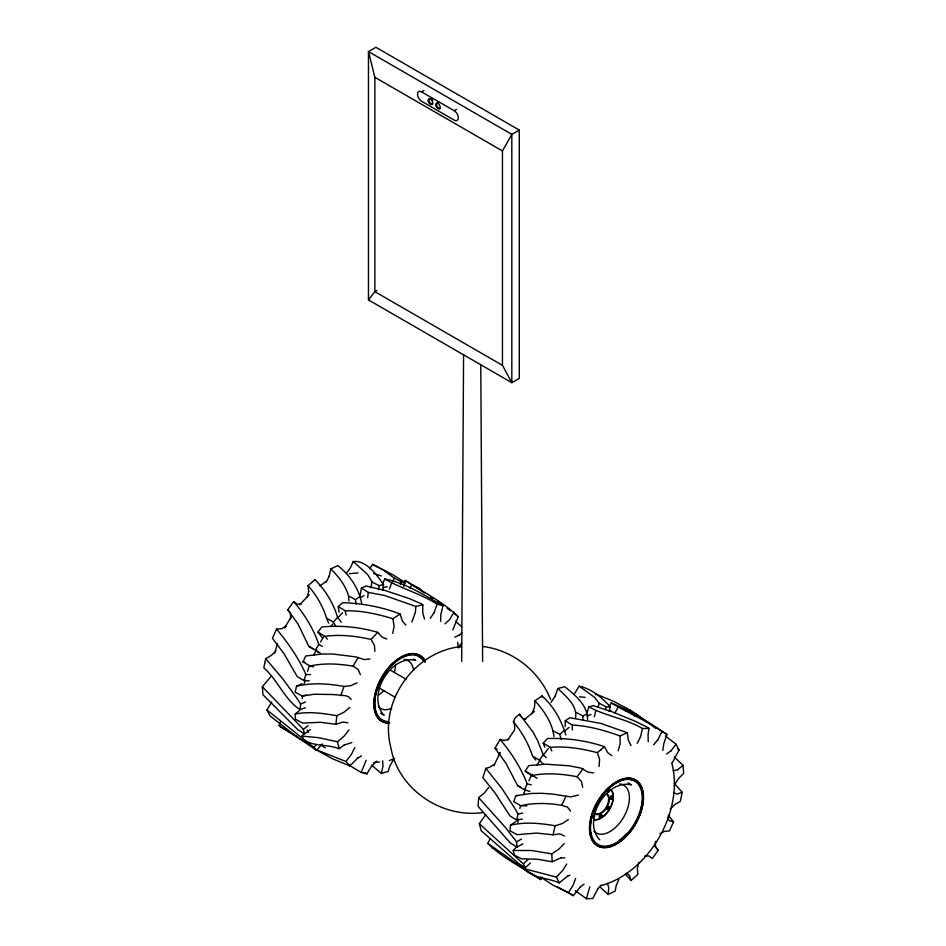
<?xml version="1.0" encoding="UTF-8"?>
<svg xmlns="http://www.w3.org/2000/svg" width="946" height="946" viewBox="0 0 946 946"><rect width="100%" height="100%" fill="white"/><g stroke="black" fill="none" stroke-linecap="round" stroke-linejoin="round"><path stroke-width="1.42" d="M360.19 595.14L361.431 588.057L368.301 592.409L384.774 595.542L415.838 606.469L415.365 612.452M461.672 661.49L463.587 354.49M361.431 588.057L366.067 586.012L384.454 590.304L408.802 598.404L420.781 603.548L422.815 604.778L422.803 613.055L424.494 619.051M555.16 696.185L557.88 688.487C565.743 696.232 577.545 705.468 575.594 717.801M582.831 720.143L582.902 715.933L575.948 712.291M561.38 687.576L564.679 686.69C574.766 694.719 587.856 705.326 587.584 719.433M565.129 726.516L565.294 720.734L569.941 717.73L600.769 723.406L627.281 732.689L628.38 740.375L630.982 745.543M565.294 720.734L572.212 725.05L572.342 729.969M308.692 591.593L308.089 585.669L311.553 582.606M374.888 651.321L374.427 645.326L371.092 639.461C356.015 636.079 340.383 634.187 324.986 636.351L317.927 632.165L321.817 626.973C340.536 625.176 359.681 627.021 377.714 632.342L381.959 637.072L386.867 639.011M367.651 597.754L368.301 592.409M290.635 618.743L290.481 613.481L287.821 609.756L293.638 601.632L297.115 604.116L301.277 604.033M655.365 841.408L655.578 846.753L658.18 850.288L652.362 858.412L648.885 855.929L644.782 855.988M488.656 787.58L484.21 793.15L478.652 797.62L478.037 806.311L510.296 842.945L516.93 847.108L522.972 843.808M382.823 590.434L383.508 584.557C377.076 575.31 368.301 562.716 356.441 561.463M662.803 750.438L663.938 743.048L667.001 734.486C649.311 722.685 630.958 710.813 611.187 702.913L609.094 706.638M361.668 603.371C358.818 588.436 349.724 575.002 337.828 565.578L330.804 568.924L329.184 576.256M349.784 707.407L344.013 712.208L336.8 715.72L335.996 724.293L320.41 722.295L302.649 723.063L295.459 719.244L295.176 714.053L299.22 710.73M305.392 707.75L300.095 709.666L300.603 704.013L297.269 698.727L282.842 678.944L265.66 658.664L271.147 655.507L275.854 650.836M553.918 736.591C552.523 722.945 543.95 710.73 534.963 700.738L542.011 695.937C553.694 706.213 561.356 720.273 565.826 735.018M600.497 887.419L608.172 894.467L608.739 887.726L607.427 883.292M516.102 821.341L510.473 825.184L509.929 830.813L517.131 834.691L536.583 833.071L553.079 834.798L560.044 833.911L564.537 836.051M366.208 760.217L361.159 772.444L348.447 764.841M514.541 730.087C515.842 722.366 509.918 720.793 519.567 714.242L532.835 731.849L537.706 740.753L543.252 754.825L546.28 757.734M586.827 713.532L588.909 706.768C605.558 716.217 625.72 718.487 642.488 728.538L640.395 737.312M588.909 706.768L593.379 705.728L611.435 711.546L635.334 721.301L647.076 727.119L649.027 728.455L648.057 734.687L648.27 741.794M346.484 573.311L350.682 567.293L353.225 561.534L367.663 574.541L372.062 581.991L370.938 587.773M378.483 589.665L379.062 585.621L383.508 584.557M415.353 612.464L411.841 622.007M599.102 766.461L599.587 759.26L597.352 752.673C582.015 748.676 566.11 745.98 550.217 747.364L543.205 743.13L547.474 738.53C566.701 737.88 586.165 740.493 604.376 746.678L607.639 752.578L611.944 755.7M308.715 591.333L307.214 597.352M264.774 663.146L265.66 658.664M594.301 716.737L595.732 711.132M575.653 878.361L573.181 885.066L568.451 892.669L552.819 885.101L540.923 877.249M452.791 629.977L458.219 616.662C442.953 601.703 423.146 592.113 405.326 580.466L403.67 582.831M609.39 790.217L608.373 791.968L607.793 791.636M300.095 709.666C284.533 699.614 277.817 680.044 263.816 667.793L264.762 663.158M674.368 783.43L682.184 792.251L680.34 801.38L674.853 804.538L670.146 809.197M568.369 819.614L562.267 823.576L555.101 825.775L553.079 834.798M485.866 768.353L482.85 777.636L495.136 793.091L509.989 815.96L516.634 820.005L517.935 814.092L515.038 808.688L501.995 788.597L485.866 768.353L489.59 767.312L494.439 764.273M302.022 683.71L296.5 686.24L295.164 692.141L302.353 696.079L314.356 694.222L333.075 694.541L345.751 695.712L348.814 696.966L351.179 699.437M371.565 765.148L381.321 773.355L383 766.035L382.645 760.809M382.551 584.049L384.738 579.011C401.411 588.672 420.639 593.639 437.076 604.175L434.037 612.807M384.738 579.011C405.479 582.913 424.612 595.412 442.988 605.688L440.848 614.415L440.647 621.534M598.179 706.946L599.161 703.256L594.384 697.178L579.118 686.181L574.423 693.856M605.487 709.618L606.209 706.875L610.359 706.863L609.378 710.552M389.362 589.074L391.514 583.375M274.683 653.225L277.474 643.848M672.405 762.582L679.027 750.048L675.988 744.171L665.381 735.964M303.903 680.552L305.972 674.533C298.534 658.002 288.163 642.937 276.528 629.102L272.448 638.278L283.942 653.58L297.245 676.567L303.903 680.552L309.259 680.824M357.056 682.787L350.919 685.649L344.001 686.441L340.808 695.629M578.526 795.125L570.556 796.899L552.499 794.037L541.526 793.292L530.99 793.493L515.83 795.704L513.749 801.7L520.915 805.696L526.851 805.909M292.243 733.54L284.096 728.633L284.356 727.9M611.187 702.913C627.837 712.776 645.811 720.426 661.904 731.4L658.038 739.654M305.487 742.267L280.785 727.06L278.999 725.558L280.489 721.833M575.298 890.683L586.414 898.7L589.784 886.863M392.886 581.778L394.257 578.136L383.899 570.391L372.641 564.395L369.531 568.865M400.335 584.462L401.352 581.766L394.257 578.136M403.706 586.425L405.077 582.795L403.244 581.376L393.181 574.943L372.641 564.395M392.72 633.382L394.08 626.418L392.921 618.731C377.454 614.037 361.455 610.395 345.195 610.809L338.23 606.528L342.759 602.661C362.306 603.382 381.912 606.918 400.146 614.037L402.346 620.931L405.81 625.117M600.237 816.717L601.479 815.18L601.893 815.771L600.651 817.309L599.516 816.303L600.651 817.309M618.128 750.817L620.15 743.887L620.068 735.929C604.612 730.478 588.684 725.795 572.212 725.05M615.113 712.882L617.927 707.265M354.809 747.6L351.474 754.269L345.929 761.471L316.011 749.67L332.353 758.704L349.866 765.917L357.955 757.852M329.291 575.96L326.122 582.228M271.739 701.944L266.973 709.985L270.012 715.874L296.063 736.248L316.532 750.403L322.184 743.899M640.513 736.981L637.143 743.355M638.94 862.338L637.308 868.452L637.911 874.364L631.065 880.466L625.353 874.092M489.981 839.019L487.781 843.383C502.988 858.4 522.89 867.884 540.674 879.579L542.33 877.214M668.172 815.156L673.552 821.767L669.472 830.943L664.648 831.274L659.859 833.804M497.608 743.733L495.042 748.18L505.862 763.138L517.746 785.854L524.439 789.768L527.194 783.844C520.844 767.596 511.313 752.697 500.067 739.394L497.608 743.722M565.98 796.213L561.711 805.283C548.242 803.095 534.277 802.575 520.915 805.696M313.564 666.871L310.111 665.972L302.968 661.904L305.747 655.992L321.877 654.041L332.957 654.029L356.015 656.914L364.104 659.551L370.004 659.007M674.191 785.357L678.258 778.948L683.662 773.284L683.036 765.302L674.202 756.895M454.092 612.109L449.728 619.476L444.987 623.852M491.908 847.923L492.251 847.226M485.83 814.471L479.326 823.682L481.183 830.718L518.621 863.521L525.278 867.789L530.399 863.024M284.592 627.978L291.262 616.674M493.918 765.669L500.257 752.484M363.997 773.107L366.882 773.852L371.364 766.461L376.697 761.081M625.507 710.907L626.796 708.329L613.647 701.341L596.134 694.116L595.649 694.742M459.165 647.549L461.601 643.055M618.85 879.508L616.142 885.823L615.196 891.12L608.172 894.467M270.615 676.828L262.338 686.749L262.964 694.742L297.848 729.697L304.482 733.919L310.383 729.603M566.76 864.017L562.645 870.521L556.414 877.096L523.812 868.57C532.787 878.408 547.71 877.675 559.275 882.878L567.647 876.114M555.314 695.878L551.057 702.393M434.19 612.5L430.312 618.317M368.467 299.917L374.853 291.664L374.853 77.3L368.467 51.592L511.821 134.367L511.821 382.681L502.456 365.333L502.456 150.958L511.821 134.367L519.271 130.075L519.271 378.388L511.821 382.681L368.467 299.917L368.467 51.592L375.905 47.3L519.271 130.075M531.971 713.781L534.525 707.194L534.963 700.738M349.003 729.91L344.202 736.035L337.462 741.77L318.554 737.679L301.963 736.083L303.808 739.926C314.285 746.725 327.718 744.1 339.141 748.712L344.037 745.105M607.06 808.097L607.651 807.08L609.177 807.293L608.798 809.102L607.06 808.097L608.006 809.315M607.793 808.511L608.373 807.506M320.233 653.107L315.467 650.103L318.826 644.451C313.386 628.688 304.541 614.191 293.638 601.632M358.215 657.494L353 666.161C338.869 663.702 324.206 662.921 310.111 665.972M532.586 775.968L525.302 771.25L528.684 765.61L545.665 764.179L568.96 765.787L580.879 768.069L588.223 772.184L593.662 772.894M675.988 744.171L670.903 750.958M557.064 886.603L573.359 895.637L580.371 886.934M393.382 759.673L389.882 765.941L388.12 771.558L384.691 772.433M507.742 739.973L514.34 730.312M597.931 888.672L592.775 898.499L586.414 898.7M658.215 739.358L653.615 744.75M409.784 587.986L412.03 584.805M543.323 764.285L539.397 760.028L543.252 754.825M583.091 768.743L577.084 776.761C562.409 773.899 547.19 772.646 532.409 775.377L525.302 771.25M301.963 736.083L304.222 733.221M597.706 888.98L601.159 885.007M612.417 796.922L611.707 796.851L610.986 798.708L612.417 797.88L611.695 796.497L612.417 797.88M564.218 843.607L558.85 849.165L551.778 853.871L531.676 850.513L513.24 850.489L514.317 855.078L521.506 858.838L537.576 859.264L552.228 861.747L561.084 857.797M461.861 632.768L459.378 635.073M316.532 750.403L313.954 747.411L316.496 744.478M634.447 715.897L636.138 713.934L648.767 722.945M517.131 846.363L513.24 850.489M336.031 626.76L333.359 621.983L337.616 617.371C333.37 603.158 325.318 590.103 314.935 579.567L311.624 582.535M377.714 632.342L371.092 639.461M299.646 604.79L309.259 594.644M524.912 719.149L534.455 711.25M527.844 859.595L523.398 863.935L525.278 867.789M683.036 765.302L677.667 769.748M600.935 749.658L604.376 746.678M580.466 886.863L584.049 884.179M671.116 750.734L666.575 753.986M593.319 818.042L594.336 816.28L593.757 815.949M561.285 739.465L559.701 734.392L564.206 730.513M308.089 725.665L303.37 729.319L304.482 733.919M597.352 752.673L600.923 749.67M286.141 626.228L281.352 628.771L276.528 629.102M319.914 585.929L326.571 581.069M459.602 634.908L454.825 637.119M400.146 614.037L392.921 618.731M330.804 568.924C338.526 576.516 345.503 585.361 348.542 595.921L355.448 599.587L360.083 596.571M521.483 839.055L516.622 841.905L516.93 847.108M344.037 745.093L351.853 742.563M357.671 758.053L361.455 755.913M508.853 739.169L504.301 740.493L500.067 739.394M421.585 91.892L454.234 110.729A5.759 3.323 60 0 1 458.302 117.777A5.759 3.323 60 0 1 454.234 120.13L421.585 101.281A5.759 3.323 60 0 1 417.517 94.233A5.759 3.323 60 0 1 421.585 91.892L423.974 90.509M454.234 110.729L456.611 109.358M376.839 290.517L374.853 291.664L502.456 365.333M677.632 769.76L673.15 770.73M682.184 792.251L677.064 794.084L673.741 792.831M567.754 876.067L569.906 875.121M335.996 724.293L342.937 722.035L347.927 722.815M305.475 702.062L300.603 704.013M627.281 732.689L620.068 735.929M582.902 715.933L587.513 713.852M389.326 760.608L394.577 758.373M384.62 772.468L381.321 773.355M302.353 696.079L306.492 694.979M522.689 813.087L517.935 814.092M607.273 808.901L608.798 809.102M557.88 688.487L561.309 687.6M422.815 604.778L415.838 606.469M461.246 646.52C414.23 651.427 378.696 701.424 390.816 747.316C397.864 789.177 441.616 818.515 483.039 812.531M296.5 686.24C312.062 682.492 328.38 683.58 344.001 686.441M510.473 825.184C525.125 821.719 540.426 823.221 555.101 825.775M295.176 714.053C308.952 711.226 323.118 713.343 336.8 715.72M561.179 857.797L564.833 857.927M516.634 820.005L522.334 819.07M600.828 885.716C648.885 872.768 684.561 810.959 671.755 762.878M525.728 719.185L523.197 718.653L520.856 716.441M349.322 573.737L358.002 572.874M373.788 762.511L379.583 761.944M310.454 674.545L305.972 674.533M515.83 795.704L518.041 795.551M673.552 821.767L669.39 820.832L667.403 817.214M353.225 561.534L356.429 561.463M649.027 728.455L642.488 728.538M579.449 696.8L585.113 697.356M561.711 805.283L567.47 807.139L570.568 811.16M582.015 686.926C593.189 690.095 602.661 698.408 610.359 706.863M363.938 773.107L361.159 772.444M531.297 784.849L527.194 783.844M302.968 661.904L305.452 662.496M483.039 646.52C513.276 650.316 539.397 671.4 550.69 699.579M442.988 605.688L437.076 604.175M579.118 686.181L582.003 686.926M495.042 748.18L497.194 749.208M401.979 581.766L404.403 582.405M401.352 581.766L405.077 582.795M517.746 785.854L520.205 786.611M524.439 789.768L529.914 791.447M373.599 573.524L381.368 575.925M353 666.161L358.203 669.555L360.402 674.723M627.837 709.488L629.989 710.363L626.796 708.329M322.432 646.437L318.826 644.451M626.559 873.205L629.468 875.535L631.065 880.466M412.468 584.805L419.622 588.483L422.188 591.475M599.161 703.256L606.209 706.875M372.062 581.991L379.062 585.621M552.842 730.69L559.701 734.392M308.089 585.669C316.342 595.129 322.953 606.161 326.559 618.235L333.359 621.983M513.146 721.467C521.719 731.707 528.436 743.544 532.633 756.232L539.397 760.028M287.821 609.756L298.085 624.171L308.739 646.248L315.467 650.103M316.342 651.155L318.814 652.563M374.853 77.3L502.456 150.958M413.497 659.043L415.826 660.379C390.379 654.277 366.09 696.339 384.111 715.33L380.611 713.308M627.99 782.874L631.49 784.884C606.031 778.783 581.743 820.844 599.764 839.835M610.986 796.437L611.707 796.851M390.804 670.418L406.047 679.216M610.986 798.353L611.707 798.767M599.93 815.239L600.651 815.653M379.015 687.908L395.523 697.438M321.746 745.779L325.377 747.872M667.001 734.486L661.904 731.4M568.451 892.669L573.359 895.637M278.999 725.558L284.096 728.633M293.378 734.226L297.919 736.981M537.056 778.322L532.409 775.377M308.739 646.248L312.629 648.755M405.326 580.466L424.506 592.906M540.674 879.579L528.542 871.751M629.468 709.63L636.138 713.934M525.018 869.445L487.781 843.383M364.872 772.527L366.882 773.852M430.465 596.867L432.842 598.44M577.084 776.761L581.412 781.443L582.712 787.379M437.608 601.68L441.167 604.151M447.103 608.29L450.627 610.844M454.163 613.398L458.219 616.662M649.937 723.785L655.732 728.314M313.954 747.411L266.973 709.985M341.222 622.172L337.616 617.371M461.743 626.725L455.464 621.286M523.398 863.935L479.326 823.682M677.419 748.44L679.027 750.048M532.633 756.232L535.684 760.005M345.929 761.471L349.866 765.917M327.316 639.153L324.986 636.351M459.638 645.066L461.553 647.206M262.338 686.749L303.37 729.319M478.652 797.62L505.14 827.159L516.622 841.905M654.928 846.114L658.18 850.288M317.927 632.165L321.947 637.32M519.567 714.242L520.56 716.098M326.559 618.235L328.652 623.154M551.861 750.994L550.217 747.364M556.414 877.096L559.275 882.878M543.205 743.13L544.813 747.186M314.935 579.567L315.243 580.572M346.094 615.137L345.195 610.809M337.462 741.77L339.141 748.712M338.23 606.528L339.094 612.228M355.448 599.587L356.015 603.879M348.542 595.921L348.979 601.017M457.651 642.263L458.349 647.927M499.63 755.109L499.453 753.051M542.011 695.937L542.105 697.131M551.778 853.871L552.228 861.747M480.769 364.825L482.614 661.49M440.304 108.352A3.157 1.821 60 0 1 436.662 105.42A3.157 1.821 60 0 1 438.719 103.043M432.795 104.025A3.157 1.821 60 0 1 429.862 102.546A3.157 1.821 60 0 1 429.283 98.881M431.222 98.703A3.157 1.821 60 0 1 431.802 99.129M432.334 99.697A3.157 1.821 60 0 1 432.795 100.371M606.362 794.179A11.127 6.421 -60 0 1 606.362 807.021A11.127 6.421 -60 0 1 595.247 813.442M606.918 793.812A11.707 6.764 -60 0 1 606.918 807.34A11.707 6.764 -60 0 1 595.211 814.092M611.589 790.418A17.596 10.158 -60 0 1 609.591 808.913A17.596 10.158 -60 0 1 594.573 819.839M609.709 788.999A17.276 9.968 -60 0 1 610.738 806.973A17.276 9.968 -60 0 1 594.939 819.697M594.431 815.878A1.466 0.84 -60 0 1 593.532 818.184M609.626 790.324A1.466 0.84 -60 0 1 608.988 791.802A1.466 0.84 -60 0 1 607.852 792.192M600.343 817.025A1.466 0.84 -60 0 1 599.338 816.091M608.597 808.31A1.466 0.84 -60 0 1 606.859 808.771M606.859 808.156A1.466 0.84 -60 0 1 607.131 807.458M611.494 796.059A1.466 0.84 -60 0 1 611.932 797.301A1.466 0.84 -60 0 1 610.714 798.708M610.714 796.39A1.466 0.84 -60 0 1 610.986 796.201M626.311 833.97A36.587 21.119 -60 0 1 619.346 840.225M590.978 834.715A36.587 21.119 -60 0 1 590.233 830.529M590.198 824.841A36.587 21.119 -60 0 1 590.706 820.667M590.978 819.26A36.587 21.119 -60 0 1 596.358 804.384M599.09 799.666A36.587 21.119 -60 0 1 602.212 795.208M603.028 794.155A36.587 21.119 -60 0 1 607.427 789.295M610.359 786.634A36.587 21.119 -60 0 1 614.841 783.359M617.312 781.952A36.587 21.119 -60 0 1 621.356 780.237M628.901 779.22A36.587 21.119 -60 0 1 631.715 779.764M619.677 783.95A27.576 15.916 -60 0 1 624.301 815.984A27.576 15.916 -60 0 1 593.958 831.203M623.319 838.771A38.053 21.971 -60 0 1 590.28 820.17A38.053 21.971 -60 0 1 634.896 779.575A38.053 21.971 -60 0 1 624.277 837.896M517.876 823.186A89.267 51.545 -60 0 1 518.242 818.893M519.851 808.605A89.267 51.545 -60 0 1 520.454 805.838M523.623 794.486A89.267 51.545 -60 0 1 525.621 788.798M528.909 780.781A89.267 51.545 -60 0 1 532.042 774.195M536.926 765.255A89.267 51.545 -60 0 1 539.977 760.288M544.068 754.246A89.267 51.545 -60 0 1 548.384 748.475M564.49 731.293A89.267 51.545 -60 0 1 569.078 727.439M587.159 716.098A89.267 51.545 -60 0 1 590.966 714.478M608.42 710.789A89.267 51.545 -60 0 1 611.092 710.836M395.511 664.293A25.708 14.84 -60 0 1 394.316 672.5M383.851 690.615A25.708 14.84 -60 0 1 378.518 695.05M418.605 656.37A36.587 21.119 -60 0 1 420.84 658.014M375.006 708.885A36.587 21.119 -60 0 1 374.581 706.023M374.462 701.684A36.587 21.119 -60 0 1 374.829 697.569M375.326 694.742A36.587 21.119 -60 0 1 377.903 686.051M380.091 681.096A36.587 21.119 -60 0 1 381.344 678.672M384.182 674.013A36.587 21.119 -60 0 1 387.375 669.65M389.078 667.628A36.587 21.119 -60 0 1 393.619 663.063M396.93 660.379A36.587 21.119 -60 0 1 400.312 658.18M404.025 659.445A27.576 15.916 -60 0 1 413.603 670.466M391.727 708.353A27.576 15.916 -60 0 1 378.305 706.697M387.505 722.283A37.32 21.545 -60 0 1 383.035 675.834A37.32 21.545 -60 0 1 424.801 661.963M387.777 722.602A37.462 21.628 -60 0 1 383.296 675.964A37.462 21.628 -60 0 1 425.227 662.046M389.752 722.981A38.053 21.971 -60 0 1 380.706 679.027A38.053 21.971 -60 0 1 423.997 659.291M387.588 723.087A37.994 21.935 -60 0 1 382.03 677.502A37.994 21.935 -60 0 1 424.293 659.528M308.396 732.405A89.267 51.545 -60 0 1 307.143 729.969M302.223 698.68A89.267 51.545 -60 0 1 302.448 695.83M304.198 684.1A89.267 51.545 -60 0 1 305.132 679.926M307.509 671.4A89.267 51.545 -60 0 1 309.448 665.7M313.859 654.951A89.267 51.545 -60 0 1 316.39 649.677M320.54 641.991A89.267 51.545 -60 0 1 323.544 637.013M330.982 626.24A89.267 51.545 -60 0 1 332.732 623.97M338.479 617.123A89.267 51.545 -60 0 1 342.558 612.772M360.473 597.789A89.267 51.545 -60 0 1 364.009 595.566M382.941 587.561A89.267 51.545 -60 0 1 387.221 586.733M387.765 721.621A36.587 21.119 -60 0 1 382.409 677.714A36.587 21.119 -60 0 1 423.099 660.403M428.242 100.43A3.157 1.821 60 0 0 431.589 104.592A3.157 1.821 60 0 0 431.589 100.122A3.157 1.821 60 0 0 428.242 100.43M435.751 104.758A3.157 1.821 60 0 0 439.098 108.92A3.157 1.821 60 0 0 439.098 104.462A3.157 1.821 60 0 0 435.751 104.758M601.337 817.249A1.466 0.84 -60 0 0 601.798 814.979A1.466 0.84 -60 0 0 600.06 816.516A1.466 0.84 -60 0 0 601.337 817.249M608.857 809.303A1.466 0.84 -60 0 0 609.319 807.033A1.466 0.84 -60 0 0 607.592 808.57A1.466 0.84 -60 0 0 608.857 809.303M611.967 798.814A1.466 0.84 -60 0 0 612.44 796.544A1.466 0.84 -60 0 0 610.702 798.081A1.466 0.84 -60 0 0 611.967 798.814M623.178 838.274A37.32 21.545 -60 0 0 635.014 780.462A37.32 21.545 -60 0 0 590.86 819.614A37.32 21.545 -60 0 0 623.178 838.274M623.532 838.558A37.462 21.628 -60 0 0 635.416 780.533A37.462 21.628 -60 0 0 591.096 819.827A37.462 21.628 -60 0 0 623.532 838.558M623.627 838.925A37.994 21.935 -60 0 0 635.677 780.072A37.994 21.935 -60 0 0 590.73 819.922A37.994 21.935 -60 0 0 623.627 838.925M623.047 837.778A36.587 21.119 -60 0 0 634.648 781.1A36.587 21.119 -60 0 0 591.368 819.484A36.587 21.119 -60 0 0 623.047 837.778"/></g></svg>
